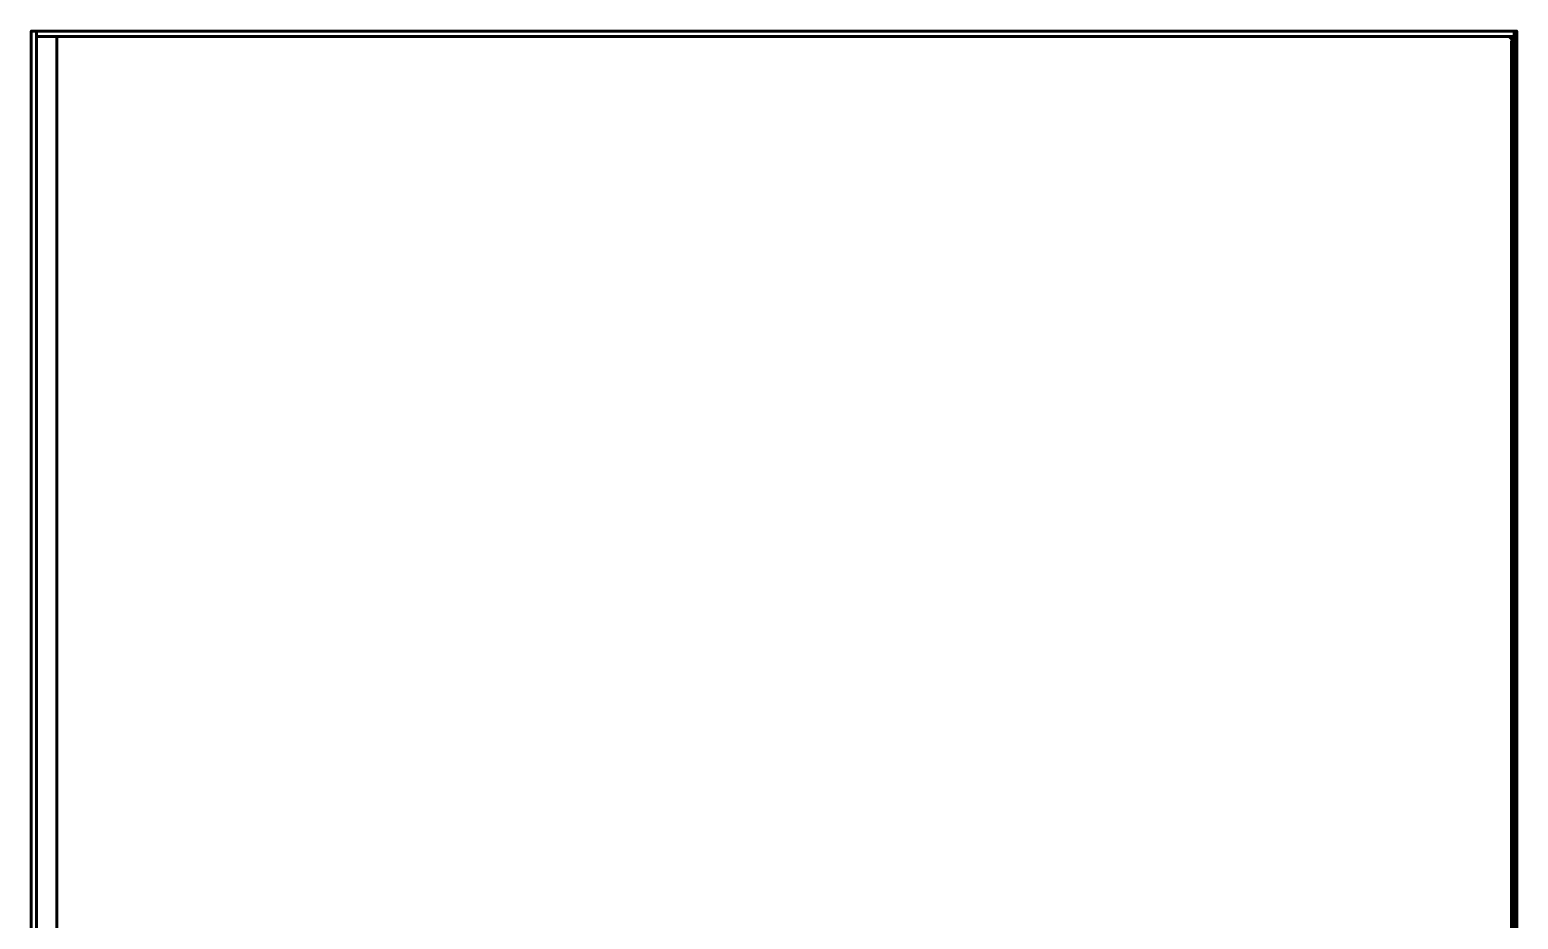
# Model space of a CAD drawing. Extents: x -2.4 to 71.8, y -0.8 to 95.3.
# Drawn here: x -2.4 to 71.8, y 51 to 95.3 of the extents above; entities that cross this region are included whole.
import ezdxf

# ---------------------------------------------------------------- set-up
doc = ezdxf.new("R2010")
doc.units = 0
for name, color, linetype in [('1', 12, 'CONTINUOUS'), ('15', 30, 'CONTINUOUS'), ('16', 132, 'CONTINUOUS'), ('2', 41, 'CONTINUOUS')]:
    doc.layers.add(name, color=color, linetype=linetype)

msp = doc.modelspace()

# ---------------------------------------------------------------- linework, layer by layer
at = {"layer": '1', "const_width": 0.1524}
for points in [[(-2.032, 94.996), (-2.032, -0.762)], [(71.374, 94.996), (-2.032, 94.996)], [(71.628, 94.742), (71.374, 94.996)], [(71.501, -0.762), (71.501, 94.742)], [(71.501, 94.742), (71.628, 94.742)]]:
    msp.add_lwpolyline(points, dxfattribs=at)
at = {"layer": '1', "const_width": 0.0762}
for points in [[(-1.9939, 94.996, 1), (-2.0701, 94.996)], [(-2.032, 95.0341, 1), (-2.032, 94.9579)], [(71.4009, 95.0229, 1), (71.3471, 94.9691)], [(71.374, 94.9579, 1), (71.374, 95.0341)], [(71.5391, 94.742, 1), (71.4629, 94.742)], [(71.501, 94.7801, 1), (71.501, 94.7039)], [(71.6011, 94.7151, 1), (71.6549, 94.7689)], [(71.628, 94.7039, 1), (71.628, 94.7801)]]:
    msp.add_lwpolyline(points, format="xyb", dxfattribs=at)
at = {"layer": '15', "const_width": 0.1524}
for points in [[(-2.286, 95.25), (-2.286, -0.635)], [(71.755, 95.25), (-2.286, 95.25)], [(71.755, -0.635), (71.755, 95.25)]]:
    msp.add_lwpolyline(points, dxfattribs=at)
at = {"layer": '15', "const_width": 0.0762}
for points in [[(-2.2479, 95.25, 1), (-2.3241, 95.25)], [(-2.286, 95.2881, 1), (-2.286, 95.2119)], [(71.7931, 95.25, 1), (71.7169, 95.25)], [(71.755, 95.2119, 1), (71.755, 95.2881)]]:
    msp.add_lwpolyline(points, format="xyb", dxfattribs=at)
at = {"layer": '16', "const_width": 0.1524}
for points in [[(-1.016, 94.996), (-1.016, -0.762)], [(71.628, 94.996), (-1.016, 94.996)], [(71.628, -0.762), (71.628, 94.996)]]:
    msp.add_lwpolyline(points, dxfattribs=at)
at = {"layer": '16', "const_width": 0.0762}
for points in [[(-0.9779, 94.996, 1), (-1.0541, 94.996)], [(-1.016, 95.0341, 1), (-1.016, 94.9579)], [(71.6661, 94.996, 1), (71.5899, 94.996)], [(71.628, 94.9579, 1), (71.628, 95.0341)]]:
    msp.add_lwpolyline(points, format="xyb", dxfattribs=at)
at = {"layer": '2', "const_width": 0.1524}
for points in [[(-2.032, 95.25), (-2.032, -0.508)], [(71.628, 95.25), (-2.032, 95.25)], [(71.628, -0.508), (71.628, 95.25)]]:
    msp.add_lwpolyline(points, dxfattribs=at)
at = {"layer": '2', "const_width": 0.0762}
for points in [[(-1.9939, 95.25, 1), (-2.0701, 95.25)], [(-2.032, 95.2881, 1), (-2.032, 95.2119)], [(71.6661, 95.25, 1), (71.5899, 95.25)], [(71.628, 95.2119, 1), (71.628, 95.2881)]]:
    msp.add_lwpolyline(points, format="xyb", dxfattribs=at)

doc.saveas('drawing.dxf')
